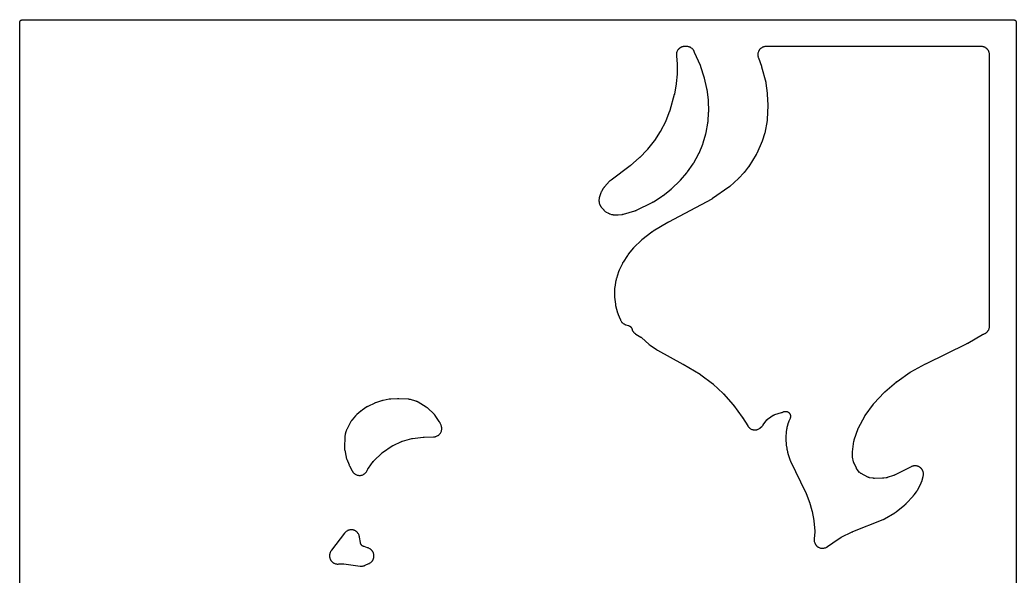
# Model space of a CAD drawing. Header units: millimetres. Extents: x 0 to 300, y 0 to 300.
# Drawn here: x -0.1 to 300, y 132.6 to 300.1 of the extents above; entities that cross this region are included whole.
import ezdxf

# ---------------------------------------------------------------- set-up
doc = ezdxf.new("R2010")
doc.units = ezdxf.units.MM
doc.layers.add('CUT', color=7, linetype='CONTINUOUS')

msp = doc.modelspace()

# ---------------------------------------------------------------- linework, layer by layer
at = {"layer": 'CUT'}
msp.add_lwpolyline([(-0.0625, 1.4375), (-0.0625, 298.5625), (-0.0625, 299.4478), (-0.0589, 299.5212), (-0.0503, 299.5794), (-0.036, 299.6365), (-0.0162, 299.6918), (0.009, 299.745), (0.0392, 299.7954), (0.0743, 299.8427), (0.1137, 299.8863), (0.1573, 299.9257), (0.2046, 299.9608), (0.255, 299.991), (0.3082, 300.0162), (0.3635, 300.036), (0.4206, 300.0503), (0.4788, 300.0589), (0.5522, 300.0625), (1.4375, 300.0625), (298.5045, 300.0625), (299.3898, 300.0625), (299.4633, 300.0589), (299.5214, 300.0503), (299.5785, 300.036), (299.6339, 300.0162), (299.687, 299.991), (299.7375, 299.9608), (299.7847, 299.9257), (299.8283, 299.8863), (299.8678, 299.8427), (299.9028, 299.7954), (299.933, 299.745), (299.9582, 299.6918), (299.978, 299.6365), (299.9923, 299.5794), (300.0009, 299.5212), (300.0045, 299.4478), (300.0045, 298.5625), (300.0045, 1.4375)], dxfattribs=at)
for points in [[(174.376, 245.3555), (174.388, 245.2693), (174.39, 245.2561), (174.422, 245.058), (174.4242, 245.0452), (174.4395, 244.9622), (174.442, 244.9495), (174.4522, 244.8998), (174.458, 244.8744), (174.4987, 244.713), (174.5136, 244.6632), (174.5681, 244.5059), (174.5771, 244.4816), (174.5851, 244.4612), (174.5956, 244.4363), (174.6676, 244.2761), (174.6792, 244.2517), (174.6919, 244.2265), (174.7051, 244.2017), (174.7936, 244.0448), (174.8235, 243.9972), (174.9263, 243.8493), (174.9429, 243.8266), (174.9763, 243.7831), (174.985, 243.772), (175.0422, 243.7009), (175.0512, 243.69), (175.7768, 242.8304), (175.7857, 242.8202), (175.8438, 242.7544), (175.8529, 242.7443), (175.8888, 242.7055), (175.9076, 242.6861), (176.0309, 242.5643), (176.071, 242.528), (176.2029, 242.4193), (176.2462, 242.3868), (176.3893, 242.289), (176.412, 242.2743), (176.4569, 242.2465), (176.4685, 242.2395), (176.5442, 242.1949), (176.5559, 242.1882), (176.9924, 241.9446), (177.0071, 241.9367), (177.1029, 241.8866), (177.1178, 241.8791), (177.1762, 241.8506), (177.2065, 241.8369), (177.4057, 241.7531), (177.4367, 241.741), (177.4979, 241.7192), (177.5136, 241.7139), (177.6165, 241.6804), (177.6324, 241.6754), (178.1555, 241.5209), (178.1703, 241.5167), (178.2664, 241.491), (178.2813, 241.4872), (178.3394, 241.4732), (178.3694, 241.4668), (178.5649, 241.4302), (178.5952, 241.4254), (178.6544, 241.4174), (178.6696, 241.4155), (178.7686, 241.4047), (178.7838, 241.4033), (179.5127, 241.3427), (179.5286, 241.3415), (179.6313, 241.3357), (179.6472, 241.335), (179.7089, 241.3332), (179.7406, 241.3331), (179.9463, 241.3377), (179.978, 241.3393), (180.0396, 241.3439), (180.0554, 241.3453), (180.1578, 241.3558), (180.1735, 241.3576), (181.3165, 241.505), (181.3272, 241.5065), (181.4021, 241.5175), (181.4132, 241.5193), (181.4622, 241.5274), (181.4857, 241.5318), (181.6316, 241.5621), (181.6541, 241.5673), (181.6928, 241.5769), (181.7033, 241.5796), (181.7756, 241.5989), (181.7873, 241.6022), (185.1472, 242.5743), (185.1598, 242.5781), (185.2412, 242.6036), (185.2537, 242.6077), (185.3024, 242.6241), (185.3271, 242.6331), (185.4863, 242.6947), (185.5106, 242.7047), (185.5576, 242.7253), (185.5696, 242.7307), (185.647, 242.7667), (185.6589, 242.7724), (190.4087, 245.1073), (190.4242, 245.1152), (190.5237, 245.1677), (190.5389, 245.176), (190.6619, 245.2456), (190.6768, 245.2543), (190.7732, 245.3125), (190.7879, 245.3217), (193.4209, 247.0182), (193.4332, 247.0263), (193.5123, 247.08), (193.5243, 247.0885), (193.6219, 247.1583), (193.6338, 247.167), (193.7101, 247.2246), (193.7217, 247.2336), (196.1393, 249.1505), (196.15, 249.1592), (196.2191, 249.2167), (196.2296, 249.2256), (196.3146, 249.2997), (196.3249, 249.3089), (196.3913, 249.3694), (196.4014, 249.3788), (198.6338, 251.5115), (198.6451, 251.5226), (198.7172, 251.5952), (198.7281, 251.6065), (198.8163, 251.7), (198.8269, 251.7116), (198.8951, 251.7879), (198.9055, 251.7998), (200.8105, 254.0468), (200.8192, 254.0573), (200.8752, 254.1265), (200.8837, 254.1373), (200.9521, 254.2257), (200.9603, 254.2367), (201.0131, 254.3084), (201.0211, 254.3195), (202.6929, 256.7018), (202.7022, 256.7155), (202.7616, 256.8053), (202.7705, 256.8192), (202.8419, 256.9339), (202.8505, 256.9481), (202.9048, 257.041), (202.913, 257.0555), (204.3248, 259.6308), (204.3321, 259.6444), (204.378, 259.7336), (204.3849, 259.7474), (204.4396, 259.8607), (204.4462, 259.8747), (204.4874, 259.9661), (204.4936, 259.9802), (205.6139, 262.6403), (205.6202, 262.656), (205.66, 262.7584), (205.6659, 262.7743), (205.7122, 262.9042), (205.7177, 262.9202), (205.7516, 263.0247), (205.7566, 263.0409), (206.5552, 265.758), (206.5595, 265.7735), (206.5864, 265.8748), (206.5903, 265.8905), (206.6205, 266.0185), (206.624, 266.0342), (206.6454, 266.1368), (206.6485, 266.1526), (207.1571, 268.9741), (207.1599, 268.9906), (207.1762, 269.0983), (207.1785, 269.1149), (207.1952, 269.2506), (207.197, 269.2672), (207.2073, 269.3757), (207.2086, 269.3924), (207.4037, 272.3158), (207.4045, 272.3295), (207.4084, 272.4185), (207.4088, 272.4322), (207.4112, 272.5441), (207.4113, 272.5578), (207.4111, 272.6469), (207.4109, 272.6607), (207.3376, 275.6182), (207.337, 275.6339), (207.3318, 275.7355), (207.3308, 275.7512), (207.321, 275.8786), (207.3196, 275.8942), (207.3091, 275.9954), (207.3073, 276.011), (206.9061, 279.0984), (206.9041, 279.1123), (206.8903, 279.2021), (206.888, 279.2159), (206.8681, 279.3282), (206.8655, 279.342), (206.8475, 279.4311), (206.8446, 279.4447), (206.1401, 282.5592), (206.1372, 282.5712), (206.1179, 282.6494), (206.1147, 282.6614), (206.0884, 282.759), (206.085, 282.7709), (206.0624, 282.8482), (206.0588, 282.8601), (205.0853, 285.9516), (205.0798, 285.9684), (205.042, 286.077), (205.036, 286.0937), (204.9846, 286.2285), (204.978, 286.245), (204.9339, 286.3512), (204.9269, 286.3674), (203.1753, 290.2578), (203.1708, 290.268), (203.1603, 290.292), (203.1559, 290.3023), (203.1506, 290.3149), (203.1463, 290.3253), (203.1365, 290.3496), (203.1323, 290.36), (203.1105, 290.4157), (203.11, 290.4169), (203.0882, 290.4724), (203.0775, 290.4979), (203.0048, 290.6599), (202.9794, 290.7102), (202.8892, 290.8695), (202.8585, 290.9182), (202.754, 291.0672), (202.7188, 291.1127), (202.6006, 291.251), (202.5611, 291.2929), (202.4302, 291.4193), (202.3869, 291.4572), (202.2445, 291.5704), (202.1978, 291.604), (202.0451, 291.7031), (201.9954, 291.7321), (201.834, 291.8161), (201.7817, 291.8402), (201.613, 291.9083), (201.5587, 291.9273), (201.3842, 291.9789), (201.3283, 291.9926), (201.1497, 292.0273), (201.0927, 292.0356), (200.9091, 292.0533), (200.8804, 292.0553), (200.8242, 292.058), (200.8099, 292.0585), (200.7163, 292.0608), (200.702, 292.061), (200.2278, 292.061), (200.2131, 292.0608), (200.118, 292.0585), (200.1034, 292.0579), (200.0463, 292.0551), (200.0171, 292.053), (199.8303, 292.0347), (199.7724, 292.0262), (199.5909, 291.9903), (199.5341, 291.9761), (199.3569, 291.9227), (199.3017, 291.9031), (199.1306, 291.8327), (199.0776, 291.8078), (198.9141, 291.721), (198.8638, 291.6911), (198.7096, 291.5888), (198.6625, 291.5541), (198.5189, 291.4373), (198.4754, 291.3981), (198.3439, 291.2679), (198.3044, 291.2247), (198.1863, 291.0822), (198.1511, 291.0354), (198.0474, 290.8821), (198.017, 290.8321), (197.9288, 290.6694), (197.9034, 290.6167), (197.8314, 290.4462), (197.8113, 290.3912), (197.7562, 290.2145), (197.7416, 290.1578), (197.704, 289.9766), (197.695, 289.9188), (197.6752, 289.7348), (197.6718, 289.6763), (197.6701, 289.4887), (197.6706, 289.4595), (197.6728, 289.4023), (197.6736, 289.3877), (197.6797, 289.2928), (197.6808, 289.2782), (197.904, 286.7613), (197.9048, 286.7515), (197.9066, 286.7284), (197.9073, 286.7186), (197.9081, 286.7065), (197.9087, 286.6966), (197.91, 286.6735), (197.9105, 286.6637), (197.911, 286.6523), (197.9113, 286.6424), (197.9121, 286.6193), (197.9124, 286.6094), (197.9127, 286.5973), (197.9128, 286.5874), (197.9131, 286.5643), (197.9132, 286.5544), (197.9143, 283.9551), (197.9142, 283.9447), (197.9139, 283.9203), (197.9138, 283.9099), (197.9135, 283.8972), (197.9132, 283.8868), (197.9123, 283.8624), (197.9119, 283.852), (197.9114, 283.84), (197.9108, 283.8296), (197.9094, 283.8053), (197.9088, 283.7949), (197.9079, 283.7822), (197.9071, 283.7718), (197.9051, 283.7476), (197.9042, 283.7372), (197.6463, 280.9496), (197.6456, 280.9424), (197.6439, 280.9254), (197.6431, 280.9181), (197.6412, 280.9008), (197.6402, 280.8918), (197.6377, 280.871), (197.6366, 280.8621), (197.6353, 280.8519), (197.6341, 280.8429), (197.6312, 280.8221), (197.6299, 280.8132), (197.6292, 280.8086), (197.6276, 280.7981), (197.6236, 280.7736), (197.6219, 280.7631), (197.1076, 277.8042), (197.1056, 277.7931), (197.1008, 277.7674), (197.0986, 277.7564), (197.096, 277.7433), (197.0938, 277.7324), (197.0884, 277.7071), (197.086, 277.6962), (197.0832, 277.6837), (197.0807, 277.6729), (197.0747, 277.6476), (197.072, 277.6368), (197.0687, 277.6236), (197.0659, 277.6128), (197.0593, 277.5877), (197.0564, 277.577), (195.7326, 272.815), (195.7294, 272.804), (195.7219, 272.7781), (195.7186, 272.7671), (195.7145, 272.7536), (195.711, 272.7426), (195.7029, 272.717), (195.6993, 272.706), (195.6951, 272.6935), (195.6913, 272.6825), (195.6825, 272.6571), (195.6786, 272.6463), (195.6738, 272.6331), (195.6698, 272.6222), (195.6603, 272.5971), (195.6562, 272.5863), (194.5017, 269.6414), (194.4971, 269.6301), (194.4864, 269.6037), (194.4817, 269.5924), (194.4759, 269.5786), (194.471, 269.5674), (194.4595, 269.5413), (194.4545, 269.5302), (194.4487, 269.5174), (194.4435, 269.5063), (194.4314, 269.4805), (194.4261, 269.4695), (194.4195, 269.4561), (194.4141, 269.4451), (194.4012, 269.4197), (194.3956, 269.4088), (192.9334, 266.6158), (192.9285, 266.6066), (192.917, 266.5852), (192.912, 266.5761), (192.9058, 266.565), (192.9007, 266.5559), (192.8887, 266.5348), (192.8835, 266.5258), (192.8775, 266.5154), (192.8722, 266.5065), (192.8597, 266.4856), (192.8543, 266.4767), (192.8476, 266.4659), (192.8421, 266.4571), (192.8292, 266.4366), (192.8235, 266.4278), (191.1218, 263.8007), (191.1158, 263.7917), (191.1019, 263.7707), (191.0958, 263.7617), (191.0884, 263.7508), (191.0822, 263.7419), (191.0678, 263.7212), (191.0615, 263.7124), (191.0542, 263.7023), (191.0479, 263.6936), (191.0329, 263.6732), (191.0264, 263.6646), (191.0185, 263.654), (191.0119, 263.6454), (190.9965, 263.6255), (190.9898, 263.617), (189.0293, 261.1473), (189.0225, 261.1388), (189.0064, 261.1191), (188.9995, 261.1106), (188.991, 261.1004), (188.9839, 261.0921), (188.9674, 261.0727), (188.9602, 261.0645), (188.952, 261.055), (188.9447, 261.0469), (188.9277, 261.0279), (188.9204, 261.0198), (188.9114, 261.01), (188.9039, 261.0021), (188.8865, 260.9835), (188.8789, 260.9756), (186.6244, 258.641), (186.6179, 258.6344), (186.6027, 258.6189), (186.5961, 258.6123), (186.588, 258.6043), (186.5814, 258.5978), (186.5659, 258.5826), (186.5592, 258.5762), (186.5514, 258.5688), (186.5446, 258.5624), (186.5288, 258.5476), (186.522, 258.5413), (186.5136, 258.5336), (186.5067, 258.5274), (186.4905, 258.5129), (186.4835, 258.5067), (183.9009, 256.2407), (183.8938, 256.2346), (183.8773, 256.2205), (183.8702, 256.2144), (183.8615, 256.2071), (183.8543, 256.2011), (183.8375, 256.1873), (183.8303, 256.1814), (183.822, 256.1746), (183.8147, 256.1688), (183.7976, 256.1553), (183.7902, 256.1496), (183.7812, 256.1426), (183.7738, 256.137), (183.7565, 256.1238), (183.749, 256.1183), (177.9974, 251.8602), (177.9862, 251.8517), (177.9136, 251.7953), (177.9026, 251.7865), (177.8598, 251.7515), (177.8383, 251.7331), (177.7015, 251.6104), (177.681, 251.591), (177.6416, 251.5522), (177.6317, 251.5422), (177.5678, 251.4761), (177.5581, 251.4658), (176.0316, 249.8106), (176.0206, 249.7982), (175.9499, 249.7172), (175.9392, 249.7046), (175.8981, 249.6549), (175.8778, 249.6288), (175.7504, 249.4558), (175.7315, 249.4286), (175.6962, 249.3746), (175.6873, 249.3606), (175.631, 249.2691), (175.6225, 249.2549), (175.1234, 248.3921), (175.1147, 248.3765), (175.0595, 248.2741), (175.0512, 248.2582), (175.0199, 248.1958), (175.0049, 248.1634), (174.9133, 247.9498), (174.9002, 247.9165), (174.8765, 247.8508), (174.8707, 247.8339), (174.8346, 247.7233), (174.8293, 247.7063), (174.4663, 246.4706), (174.4626, 246.4577), (174.44, 246.3737), (174.4367, 246.3608), (174.4242, 246.31), (174.4184, 246.2839), (174.3849, 246.1156), (174.3768, 246.0627), (174.3586, 245.8945), (174.3553, 245.8411), (174.3522, 245.6719), (174.3536, 245.6184), (174.3658, 245.4473), (174.3683, 245.4207), (174.3743, 245.3687)], [(179.0805, 219.2488), (179.0774, 219.175), (179.077, 219.1631), (179.0313, 217.0877), (179.0312, 217.0667), (179.0329, 216.9307), (179.0336, 216.9098), (179.0417, 216.7394), (179.0431, 216.7185), (179.0543, 216.583), (179.0564, 216.5622), (179.3011, 214.4905), (179.3024, 214.4801), (179.3122, 214.4076), (179.3138, 214.3968), (179.3211, 214.3494), (179.3251, 214.3267), (179.3525, 214.1853), (179.3571, 214.1636), (179.3659, 214.126), (179.3683, 214.1158), (179.3859, 214.0457), (179.3889, 214.0344), (179.9886, 211.8311), (179.9942, 211.8118), (180.0326, 211.6873), (180.0388, 211.6682), (180.0923, 211.5136), (180.0991, 211.4948), (180.1458, 211.373), (180.1533, 211.3544), (180.7268, 209.9963), (180.7309, 209.9865), (180.7402, 209.9635), (180.7442, 209.9536), (180.749, 209.9415), (180.7528, 209.9316), (180.7619, 209.9079), (180.7691, 209.8887), (180.7729, 209.8788), (180.7851, 209.8481), (180.7889, 209.8382), (180.7971, 209.817), (180.7985, 209.8134), (180.8047, 209.7974), (180.8117, 209.7803), (180.8842, 209.6103), (180.9099, 209.5573), (180.9993, 209.3942), (181.0301, 209.344), (181.1351, 209.1904), (181.1706, 209.1435), (181.2901, 209.0009), (181.3301, 208.9577), (181.4629, 208.8275), (181.507, 208.7884), (181.652, 208.6719), (181.6996, 208.6373), (181.8553, 208.5355), (181.9061, 208.5058), (182.071, 208.4197), (182.1245, 208.3951), (182.2995, 208.3246), (182.327, 208.3143), (182.3813, 208.2955), (182.3953, 208.2909), (182.4864, 208.2618), (182.5005, 208.2575), (183.2483, 208.0387), (183.2912, 208.025), (183.3692, 207.9979), (183.4526, 207.9641), (183.507, 207.9388), (183.5867, 207.8968), (183.6383, 207.8663), (183.7134, 207.8165), (183.7616, 207.781), (183.8314, 207.724), (183.8758, 207.6838), (183.9395, 207.6201), (183.9798, 207.5756), (184.0368, 207.5059), (184.0724, 207.4577), (184.1221, 207.3826), (184.1527, 207.331), (184.1947, 207.2513), (184.22, 207.197), (184.2538, 207.1135), (184.2809, 207.0356), (184.2947, 206.9927), (184.3063, 206.953), (184.3153, 206.9248), (184.3776, 206.7453), (184.3998, 206.6904), (184.4785, 206.5203), (184.506, 206.4678), (184.601, 206.3063), (184.6335, 206.2568), (184.744, 206.1055), (184.7813, 206.0594), (184.9062, 205.9197), (184.9478, 205.8776), (185.0859, 205.7509), (185.1315, 205.713), (185.2835, 205.599), (185.3076, 205.5819), (185.3556, 205.5495), (185.3679, 205.5413), (185.4491, 205.4894), (185.4616, 205.4815), (187.0189, 204.5379), (187.0287, 204.532), (187.0417, 204.5238), (187.0799, 204.4987), (187.1424, 204.4551), (187.1697, 204.4354), (187.1962, 204.4146), (187.2552, 204.3664), (187.2898, 204.3367), (187.3013, 204.3263), (187.3097, 204.3186), (189.3652, 202.4121), (189.3734, 202.4046), (189.4313, 202.3529), (189.44, 202.3452), (189.4787, 202.312), (189.4976, 202.2964), (189.6175, 202.2016), (189.6363, 202.1873), (189.6694, 202.1632), (189.6784, 202.1567), (189.7413, 202.1127), (189.7516, 202.1056), (191.7408, 200.7725), (191.752, 200.7651), (191.8254, 200.7183), (191.8368, 200.7112), (191.9303, 200.6544), (191.9418, 200.6476), (192.0173, 200.604), (192.029, 200.5975), (199.6613, 196.4175), (199.6711, 196.4121), (199.6809, 196.4067), (199.6928, 196.4), (199.7005, 196.3956), (199.7123, 196.3888), (199.718, 196.3855), (199.7218, 196.3833), (199.7316, 196.3776), (199.7357, 196.3751), (204.816, 193.3487), (204.8256, 193.343), (204.8477, 193.3294), (204.8571, 193.3236), (204.8686, 193.3164), (204.878, 193.3104), (204.8997, 193.2963), (204.909, 193.2902), (204.9197, 193.2831), (204.9289, 193.2769), (204.9503, 193.2623), (204.9594, 193.256), (204.9705, 193.2482), (204.9796, 193.2418), (205.0006, 193.2266), (205.0096, 193.2201), (208.5337, 190.6179), (208.5451, 190.6093), (208.5716, 190.5891), (208.5828, 190.5804), (208.5965, 190.5696), (208.6076, 190.5607), (208.6333, 190.5397), (208.6443, 190.5307), (208.6568, 190.5201), (208.6677, 190.5109), (208.6928, 190.4891), (208.7034, 190.4796), (208.7164, 190.468), (208.7269, 190.4584), (208.7513, 190.4359), (208.7617, 190.4261), (211.7417, 187.5784), (211.7488, 187.5716), (211.7653, 187.5555), (211.7723, 187.5486), (211.7808, 187.5401), (211.7877, 187.5331), (211.8038, 187.5167), (211.8107, 187.5096), (211.8185, 187.5014), (211.8253, 187.4943), (211.841, 187.4775), (211.8477, 187.4703), (211.8558, 187.4614), (211.8625, 187.4541), (211.8778, 187.437), (211.8844, 187.4297), (214.7448, 184.1719), (214.7511, 184.1647), (214.7657, 184.1477), (214.7719, 184.1404), (214.7795, 184.1314), (214.7856, 184.124), (214.7999, 184.1067), (214.8059, 184.0993), (214.8129, 184.0907), (214.8188, 184.0831), (214.8327, 184.0655), (214.8386, 184.058), (214.8458, 184.0487), (214.8516, 184.041), (214.8651, 184.0231), (214.8708, 184.0154), (217.4843, 180.4698), (217.4881, 180.4645), (217.497, 180.4523), (217.5008, 180.447), (217.5099, 180.4343), (217.5145, 180.4278), (217.5252, 180.4125), (217.5298, 180.4059), (217.535, 180.3983), (217.5395, 180.3917), (217.55, 180.3762), (217.5545, 180.3695), (217.5568, 180.3661), (217.5619, 180.3582), (217.574, 180.3396), (217.5791, 180.3316), (219.1749, 177.8091), (219.1829, 177.7968), (219.2355, 177.7179), (219.2438, 177.7059), (219.2767, 177.6591), (219.2941, 177.6356), (219.4092, 177.4877), (219.4473, 177.4433), (219.5746, 177.3092), (219.6168, 177.2688), (219.7565, 177.1477), (219.8025, 177.1115), (219.9534, 177.0046), (220.0027, 176.9731), (220.1632, 176.8814), (220.2153, 176.8549), (220.384, 176.7792), (220.4385, 176.7579), (220.6137, 176.699), (220.67, 176.6831), (220.8502, 176.6415), (220.9077, 176.6311), (221.0911, 176.6073), (221.1494, 176.6026), (221.3342, 176.5968), (221.3926, 176.5978), (221.5771, 176.6099), (221.6352, 176.6166), (221.8177, 176.6466), (221.8748, 176.659), (222.0535, 176.7066), (222.1092, 176.7244), (222.2823, 176.7893), (222.336, 176.8124), (222.502, 176.8938), (222.5532, 176.9221), (222.7105, 177.0193), (222.7587, 177.0524), (222.9079, 177.166), (222.9307, 177.1842), (222.9744, 177.221), (222.9855, 177.2306), (223.0567, 177.2935), (223.0675, 177.3034), (223.4649, 177.6724), (223.4752, 177.6822), (223.5413, 177.7465), (223.5514, 177.7565), (223.5902, 177.7962), (223.6096, 177.8169), (223.7323, 177.9546), (223.7507, 177.9763), (223.7856, 178.0194), (223.7944, 178.0305), (223.8507, 178.1036), (223.8592, 178.1149), (224.9757, 179.6361), (225, 179.6678), (225.0458, 179.7247), (225.0984, 179.7845), (225.1352, 179.8228), (225.193, 179.8777), (225.2331, 179.9126), (225.2955, 179.9622), (225.3546, 180.0051), (225.3874, 180.0278), (226.8721, 181.0072), (226.8813, 181.0132), (226.8957, 181.0224), (226.9196, 181.0373), (226.952, 181.0567), (226.981, 181.0733), (226.9852, 181.0756), (227.0377, 181.1023), (227.1106, 181.1363), (227.181, 181.1656), (227.2314, 181.1841), (227.2737, 181.1985), (227.2876, 181.2028), (227.2981, 181.206), (229.3492, 181.8187), (229.3623, 181.8227), (229.4468, 181.8501), (229.4597, 181.8544), (229.5101, 181.872), (229.5357, 181.8816), (229.7006, 181.9477), (229.7257, 181.9585), (229.7743, 181.9806), (229.7867, 181.9864), (229.8672, 182.0253), (229.8688, 182.0259), (229.8955, 182.0386), (229.9731, 182.0735), (230.0554, 182.1058), (230.1111, 182.1246), (230.1962, 182.1487), (230.2536, 182.162), (230.3406, 182.1776), (230.399, 182.1851), (230.4872, 182.1921), (230.546, 182.1939), (230.6344, 182.1922), (230.6931, 182.1882), (230.781, 182.1778), (230.839, 182.1681), (230.9254, 182.1492), (230.9822, 182.1338), (231.0663, 182.1064), (231.1213, 182.0855), (231.2024, 182.0501), (231.2551, 182.0239), (231.3322, 181.9807), (231.3821, 181.9494), (231.4546, 181.8989), (231.5012, 181.8628), (231.5684, 181.8054), (231.6113, 181.765), (231.6725, 181.7012), (231.7112, 181.6568), (231.7659, 181.5873), (231.8, 181.5394), (231.8476, 181.4649), (231.8768, 181.4137), (231.9169, 181.3349), (231.941, 181.2812), (231.9731, 181.1988), (231.9918, 181.143), (232.0157, 181.0579), (232.0288, 181.0005), (232.0442, 180.9134), (232.0517, 180.855), (232.0585, 180.7668), (232.0601, 180.708), (232.0582, 180.6196), (232.0541, 180.5609), (232.0436, 180.4731), (232.0337, 180.415), (232.0146, 180.3287), (231.9991, 180.2719), (231.9716, 180.1879), (231.9426, 180.1122), (231.9258, 180.0713), (231.5445, 179.2045), (231.5396, 179.1929), (231.5084, 179.1177), (231.5037, 179.1061), (231.4858, 179.0604), (231.4772, 179.0369), (231.4549, 178.972), (231.4202, 178.8836), (231.4118, 178.8607), (231.3962, 178.8158), (231.3923, 178.8043), (231.368, 178.729), (231.3643, 178.7174), (231.0268, 177.5984), (231.0227, 177.5841), (230.9971, 177.4913), (230.9934, 177.4769), (230.9794, 177.4208), (230.973, 177.3918), (230.9358, 177.2029), (230.9308, 177.1737), (230.9225, 177.1165), (230.9205, 177.1018), (230.909, 177.0062), (230.9074, 176.9914), (230.887, 176.7779), (230.8429, 176.6034), (230.8397, 176.59), (230.8197, 176.5025), (230.8168, 176.4889), (230.806, 176.4361), (230.8011, 176.4089), (230.7734, 176.2316), (230.7698, 176.2042), (230.7639, 176.1505), (230.7625, 176.1368), (230.7548, 176.0474), (230.7538, 176.0336), (230.6498, 174.3866), (230.6489, 174.3665), (230.645, 174.2358), (230.6447, 174.2157), (230.6454, 174.0516), (230.6458, 174.0315), (230.6507, 173.9008), (230.6518, 173.8807), (230.7838, 172.0289), (230.7852, 172.0122), (230.796, 171.9036), (230.7979, 171.8869), (230.8152, 171.751), (230.8176, 171.7344), (230.8345, 171.6266), (230.8373, 171.61), (230.9317, 171.0999), (230.9346, 171.0705), (230.9361, 171.0568), (230.9469, 170.9679), (230.9487, 170.9542), (230.9565, 170.9009), (230.961, 170.8737), (230.9948, 170.6978), (231.0006, 170.6709), (231.0132, 170.6185), (231.0166, 170.6052), (231.0391, 170.5201), (231.1379, 169.9867), (231.1418, 169.9673), (231.1694, 169.8415), (231.174, 169.8223), (231.2138, 169.6657), (231.219, 169.6466), (231.2548, 169.523), (231.2606, 169.504), (231.8429, 167.718), (231.8495, 167.6989), (231.8944, 167.5755), (231.9016, 167.5566), (231.9631, 167.4038), (231.971, 167.3851), (232.0241, 167.265), (232.0326, 167.2467), (236.5533, 157.8857), (236.5563, 157.8794), (236.5633, 157.8647), (236.5662, 157.8584), (236.5732, 157.8433), (236.5768, 157.8355), (236.585, 157.8173), (236.5885, 157.8095), (236.5925, 157.8005), (236.5959, 157.7926), (236.6038, 157.7742), (236.6072, 157.7663), (236.6089, 157.7622), (236.6127, 157.7529), (236.6216, 157.7309), (236.6254, 157.7215), (237.6686, 155.062), (237.6722, 155.0526), (237.6806, 155.0306), (237.6841, 155.0211), (237.6883, 155.0098), (237.6916, 155.0005), (237.6994, 154.9785), (237.7027, 154.9691), (237.7064, 154.9582), (237.7096, 154.9487), (237.7169, 154.9266), (237.72, 154.917), (237.7237, 154.9054), (237.7266, 154.8958), (237.7334, 154.8735), (237.7363, 154.8639), (238.4891, 152.2929), (238.4921, 152.2825), (238.4989, 152.258), (238.5018, 152.2474), (238.5052, 152.2346), (238.508, 152.224), (238.5142, 152.1994), (238.5168, 152.1888), (238.5198, 152.1766), (238.5223, 152.166), (238.5279, 152.1412), (238.5303, 152.1305), (238.5331, 152.1175), (238.5353, 152.1069), (238.5404, 152.0819), (238.5425, 152.0712), (239.0585, 149.3575), (239.0604, 149.3474), (239.0646, 149.3238), (239.0663, 149.3137), (239.0684, 149.3013), (239.07, 149.2911), (239.0737, 149.2675), (239.0752, 149.2573), (239.0769, 149.2456), (239.0783, 149.2354), (239.0814, 149.2116), (239.0827, 149.2015), (239.0842, 149.189), (239.0854, 149.1788), (239.0879, 149.155), (239.089, 149.1447), (239.3697, 146.2478), (239.3706, 146.2381), (239.3719, 146.223), (239.3737, 146.198), (239.3757, 146.1644), (239.3769, 146.1346), (239.3775, 146.1109), (239.3777, 146.0974), (239.3778, 146.0923), (239.3776, 146.063), (239.3761, 145.9978), (239.3743, 145.9588), (239.3735, 145.9456), (239.3728, 145.9358), (239.207, 143.7932), (239.2015, 143.722), (239.2006, 143.7073), (239.1955, 143.6117), (239.1949, 143.597), (239.1933, 143.5395), (239.1932, 143.51), (239.1972, 143.3212), (239.2013, 143.2624), (239.2235, 143.0775), (239.2334, 143.0194), (239.2736, 142.8375), (239.2891, 142.7807), (239.3469, 142.6036), (239.3679, 142.5486), (239.4429, 142.378), (239.4692, 142.3253), (239.5605, 142.163), (239.5919, 142.1131), (239.6986, 141.9604), (239.7347, 141.9139), (239.856, 141.7725), (239.8965, 141.7297), (240.031, 141.6008), (240.0755, 141.5622), (240.222, 141.4472), (240.2701, 141.4131), (240.4272, 141.313), (240.4783, 141.2838), (240.6445, 141.1996), (240.6983, 141.1756), (240.8719, 141.1081), (240.9278, 141.0894), (241.1072, 141.0393), (241.1646, 141.0262), (241.3481, 140.9939), (241.4065, 140.9865), (241.5923, 140.9724), (241.6512, 140.9708), (241.8374, 140.9749), (241.8962, 140.9791), (242.0811, 141.0014), (242.1392, 141.0114), (242.321, 141.0517), (242.3778, 141.0673), (242.5548, 141.1253), (242.6098, 141.1464), (242.7803, 141.2215), (242.833, 141.2479), (242.9975, 141.3406), (243.0228, 141.3557), (243.0715, 141.3864), (243.0839, 141.3944), (243.1636, 141.4474), (243.1758, 141.4558), (244.8048, 142.598), (247.3568, 144.264), (250.6598, 145.9037), (250.6681, 145.9078), (250.6874, 145.9171), (250.6957, 145.9211), (250.7057, 145.9258), (250.7139, 145.9296), (250.7333, 145.9385), (250.7416, 145.9423), (250.7512, 145.9466), (250.7596, 145.9502), (250.7792, 145.9587), (250.7876, 145.9623), (250.7979, 145.9667), (250.8063, 145.9702), (250.8168, 145.9745), (259.9234, 149.6061), (259.9336, 149.6102), (260.0046, 149.6401), (260.0151, 149.6446), (260.0613, 149.6651), (260.0834, 149.6754), (260.2194, 149.7424), (260.2402, 149.7531), (260.2759, 149.7724), (260.2856, 149.7778), (260.3518, 149.8153), (260.3625, 149.8215), (263.4607, 151.6598), (263.4791, 151.6712), (263.5973, 151.7472), (263.6152, 151.7592), (263.7599, 151.8598), (263.7774, 151.8725), (263.8898, 151.9568), (263.9069, 151.9701), (266.4843, 154.0531), (266.5001, 154.0663), (266.6015, 154.1542), (266.6168, 154.168), (266.7401, 154.2825), (266.755, 154.2968), (266.85, 154.3914), (266.8644, 154.4062), (269.0189, 156.7027), (269.0301, 156.715), (269.1019, 156.7959), (269.1128, 156.8085), (269.2, 156.9125), (269.2106, 156.9254), (269.2778, 157.0102), (269.2879, 157.0234), (270.0005, 157.9754), (270.008, 157.9857), (270.0564, 158.0534), (270.0638, 158.0639), (270.092, 158.1052), (270.106, 158.1266), (270.194, 158.2677), (270.207, 158.2898), (270.2316, 158.3333), (270.2378, 158.3445), (270.2772, 158.4178), (270.2831, 158.4291), (271.3676, 160.5544), (271.374, 160.5673), (271.4146, 160.6517), (271.4207, 160.6647), (271.4438, 160.716), (271.455, 160.7426), (271.5237, 160.9167), (271.5337, 160.9438), (271.5518, 160.9971), (271.5562, 161.0107), (271.5842, 161.1001), (271.5884, 161.1139), (272.0029, 162.5569), (272.0067, 162.5709), (272.0305, 162.6619), (272.034, 162.676), (272.047, 162.7311), (272.0529, 162.7594), (272.0868, 162.9419), (272.0945, 162.9993), (272.1104, 163.1818), (272.1126, 163.2396), (272.1108, 163.4227), (272.1074, 163.4806), (272.0879, 163.6626), (272.079, 163.7199), (272.042, 163.8992), (272.0276, 163.9553), (271.9736, 164.1302), (271.9538, 164.1847), (271.8832, 164.3536), (271.8583, 164.4059), (271.7716, 164.5672), (271.7418, 164.6169), (271.64, 164.7691), (271.6055, 164.8156), (271.4895, 164.9573), (271.4507, 165.0003), (271.3216, 165.1302), (271.2789, 165.1692), (271.1378, 165.286), (271.0915, 165.3208), (270.9399, 165.4234), (270.8904, 165.4535), (270.7296, 165.5411), (270.6774, 165.5663), (270.5089, 165.638), (270.4546, 165.658), (270.28, 165.7131), (270.2239, 165.7278), (270.0448, 165.7658), (269.9876, 165.775), (269.8057, 165.7956), (269.7479, 165.7993), (269.5648, 165.8022), (269.5069, 165.8003), (269.3244, 165.7855), (269.267, 165.778), (269.0867, 165.7457), (269.0303, 165.7328), (268.854, 165.6832), (268.7991, 165.6649), (268.626, 165.5977), (268.5993, 165.5865), (268.5476, 165.5635), (268.5344, 165.5575), (268.4494, 165.5171), (268.4364, 165.5108), (263.3861, 162.9639), (263.3796, 162.9607), (263.3643, 162.9531), (263.3615, 162.9518), (263.3316, 162.9378), (263.2712, 162.9109), (263.2503, 162.902), (263.2209, 162.8907), (263.1424, 162.8622), (263.1085, 162.8507), (261.1757, 162.2365), (261.1666, 162.2337), (261.1525, 162.2294), (261.1294, 162.2226), (261.0987, 162.2141), (261.0712, 162.207), (261.0491, 162.2016), (261.0364, 162.1986), (261.0317, 162.1975), (261.0043, 162.1917), (260.943, 162.1797), (260.9061, 162.1733), (260.8936, 162.1714), (260.8843, 162.17), (260.1227, 162.0618), (260.1081, 162.0599), (260.074, 162.0556), (260.0593, 162.0539), (260.0415, 162.0519), (260.0268, 162.0505), (259.9925, 162.0473), (259.9778, 162.0461), (259.961, 162.0448), (259.9463, 162.0438), (259.9119, 162.0418), (259.8972, 162.041), (259.8792, 162.0403), (259.8645, 162.0397), (259.8301, 162.0388), (259.8154, 162.0386), (257.3248, 162.0135), (257.3157, 162.0135), (257.3015, 162.0135), (257.278, 162.0138), (257.2465, 162.0146), (257.2186, 162.0158), (257.1965, 162.017), (257.1838, 162.0179), (257.1791, 162.0182), (257.1518, 162.0206), (257.091, 162.0268), (257.0547, 162.0312), (257.0424, 162.033), (257.0334, 162.0343), (255.8895, 162.2104), (255.877, 162.2124), (255.8602, 162.2152), (255.8106, 162.225), (255.7526, 162.2381), (255.6682, 162.2616), (255.5877, 162.2883), (255.5051, 162.3203), (255.4492, 162.3452), (255.4029, 162.3674), (255.388, 162.3751), (255.3768, 162.381), (253.3467, 163.4634), (253.3109, 163.4836), (253.2461, 163.5221), (253.1774, 163.5672), (253.133, 163.5993), (253.0687, 163.6506), (253.0275, 163.6866), (252.9681, 163.7435), (252.9162, 163.7981), (252.8885, 163.8285), (252.1301, 164.7015), (252.1234, 164.7093), (252.113, 164.7215), (252.0961, 164.742), (252.0739, 164.7698), (252.0546, 164.7948), (252.052, 164.7984), (252.0202, 164.8439), (251.9789, 164.9073), (251.9421, 164.969), (251.9179, 165.0136), (251.8987, 165.0511), (251.8927, 165.0634), (251.8883, 165.0727), (251.1842, 166.5706), (251.1802, 166.5792), (251.1741, 166.5926), (251.1643, 166.6148), (251.1515, 166.6448), (251.1407, 166.6716), (251.1392, 166.6754), (251.1222, 166.7234), (251.1008, 166.7893), (251.0828, 166.8526), (251.0718, 166.8978), (251.0634, 166.9355), (251.0609, 166.9478), (251.0591, 166.9571), (250.7806, 168.4319), (250.7789, 168.4411), (250.7764, 168.4553), (250.7725, 168.4789), (250.7677, 168.5106), (250.7639, 168.5388), (250.7613, 168.5613), (250.7598, 168.5741), (250.7593, 168.5789), (250.7569, 168.6068), (250.7524, 168.6688), (250.7504, 168.7061), (250.75, 168.7187), (250.7498, 168.728), (250.7295, 169.6986), (250.7294, 169.7056), (250.7292, 169.7219), (250.7292, 169.7249), (250.7294, 169.7566), (250.731, 169.8201), (250.7319, 169.8419), (250.7342, 169.8721), (250.7417, 169.9521), (250.7456, 169.9863), (251.1776, 173.2313), (251.1792, 173.2423), (251.1817, 173.2595), (251.1862, 173.2876), (251.1928, 173.3248), (251.1994, 173.3579), (251.2051, 173.3841), (251.2085, 173.3991), (251.2097, 173.4046), (251.2179, 173.4368), (251.2375, 173.508), (251.2502, 173.5504), (251.2549, 173.5646), (251.2584, 173.5751), (252.424, 176.9864), (252.4271, 176.9953), (252.4319, 177.0091), (252.4403, 177.0318), (252.4519, 177.0621), (252.4627, 177.0888), (252.4716, 177.1099), (252.4767, 177.1219), (252.4787, 177.1264), (252.4904, 177.1521), (252.5175, 177.209), (252.5345, 177.2427), (252.5404, 177.254), (252.5449, 177.2623), (254.4138, 180.7079), (254.4211, 180.7211), (254.4384, 180.7517), (254.446, 180.7648), (254.4553, 180.7807), (254.463, 180.7936), (254.4813, 180.8237), (254.4893, 180.8365), (254.4985, 180.8511), (254.5067, 180.8638), (254.526, 180.8932), (254.5344, 180.9057), (254.5447, 180.9209), (254.5533, 180.9333), (254.5736, 180.9621), (254.5824, 180.9743), (257.0328, 184.3276), (257.0404, 184.3377), (257.0582, 184.3614), (257.0659, 184.3715), (257.0754, 184.3837), (257.0832, 184.3936), (257.1016, 184.4168), (257.1096, 184.4266), (257.1188, 184.4379), (257.127, 184.4476), (257.1461, 184.4702), (257.1543, 184.4798), (257.1644, 184.4915), (257.1728, 184.501), (257.1925, 184.5231), (257.2011, 184.5325), (260.2546, 187.8515), (260.2633, 187.8608), (260.2838, 187.8825), (260.2927, 187.8917), (260.3035, 187.9029), (260.3125, 187.9119), (260.3336, 187.933), (260.3427, 187.9419), (260.3532, 187.9522), (260.3625, 187.961), (260.3841, 187.9814), (260.3935, 187.9901), (260.405, 188.0007), (260.4145, 188.0092), (260.4367, 188.029), (260.4463, 188.0375), (263.9496, 191.0701), (263.9588, 191.078), (263.9805, 191.0963), (263.9899, 191.1041), (264.0014, 191.1135), (264.0109, 191.1212), (264.0331, 191.1389), (264.0427, 191.1464), (264.0537, 191.155), (264.0634, 191.1624), (264.0861, 191.1795), (264.0959, 191.1868), (264.1078, 191.1955), (264.1177, 191.2027), (264.1409, 191.2191), (264.1508, 191.2261), (268.0926, 193.9536), (268.1024, 193.9603), (268.1253, 193.9757), (268.1352, 193.9823), (268.1473, 193.9902), (268.1572, 193.9966), (268.1805, 194.0114), (268.1906, 194.0177), (268.2022, 194.0248), (268.2123, 194.031), (268.236, 194.0451), (268.2462, 194.0512), (268.2587, 194.0584), (268.2689, 194.0643), (268.293, 194.0778), (268.3033, 194.0836), (272.7037, 196.488), (272.7153, 196.4943), (272.7273, 196.5007), (272.7314, 196.5029), (272.7413, 196.5081), (272.7455, 196.5103), (272.7504, 196.5129), (272.7547, 196.5151), (272.7646, 196.5202), (272.7683, 196.5221), (272.7764, 196.5262), (272.788, 196.532), (272.7931, 196.5345), (285.2356, 202.6603), (285.2433, 202.6641), (285.2966, 202.6913), (285.3048, 202.6956), (285.3708, 202.7306), (285.3788, 202.7349), (285.4305, 202.7633), (285.439, 202.768), (289.9166, 205.3226), (289.9263, 205.328), (289.9395, 205.3353), (289.9791, 205.356), (290.0263, 205.3792), (290.0969, 205.4102), (290.1815, 205.4431), (290.2245, 205.4585), (290.2328, 205.4613), (290.2465, 205.466), (290.3347, 205.4976), (290.3482, 205.5026), (290.4008, 205.5229), (290.4275, 205.534), (290.5966, 205.6087), (290.6482, 205.6346), (290.8072, 205.724), (290.8561, 205.7547), (291.0058, 205.859), (291.0515, 205.8943), (291.1905, 206.0125), (291.2326, 206.0519), (291.3595, 206.183), (291.3977, 206.2263), (291.5115, 206.3689), (291.5452, 206.4157), (291.6448, 206.5686), (291.6739, 206.6184), (291.7584, 206.7801), (291.7826, 206.8325), (291.8511, 207.0016), (291.8701, 207.056), (291.9221, 207.2309), (291.9358, 207.287), (291.9707, 207.4661), (291.979, 207.5232), (291.9968, 207.7073), (291.9989, 207.7361), (292.0016, 207.7924), (292.0021, 207.8068), (292.0043, 207.9006), (292.0045, 207.915), (292.0045, 207.9585), (292.0045, 289.4984), (292.0043, 289.5131), (292.002, 289.6088), (292.0014, 289.6235), (291.9986, 289.6809), (291.9965, 289.7103), (291.978, 289.8981), (291.9693, 289.9563), (291.933, 290.1389), (291.9187, 290.196), (291.8647, 290.3742), (291.8448, 290.4296), (291.7736, 290.6016), (291.7484, 290.6548), (291.6607, 290.819), (291.6304, 290.8695), (291.527, 291.0243), (291.4919, 291.0716), (291.3738, 291.2154), (291.3343, 291.2591), (291.2026, 291.3907), (291.159, 291.4302), (291.0151, 291.5483), (290.9678, 291.5834), (290.813, 291.6868), (290.7625, 291.7171), (290.5984, 291.8049), (290.5451, 291.83), (290.3732, 291.9013), (290.3177, 291.9211), (290.1396, 291.9751), (290.0825, 291.9894), (289.8999, 292.0258), (289.8417, 292.0344), (289.6538, 292.0529), (289.6245, 292.0551), (289.567, 292.0579), (289.5523, 292.0584), (289.4566, 292.0608), (289.4419, 292.061), (283.3065, 292.061), (279.9412, 292.061), (224.7664, 292.061), (224.752, 292.0608), (224.6583, 292.0585), (224.6439, 292.058), (224.5876, 292.0553), (224.5589, 292.0532), (224.3749, 292.0355), (224.3179, 292.0272), (224.139, 291.9924), (224.083, 291.9787), (223.9082, 291.9268), (223.8538, 291.9078), (223.6848, 291.8394), (223.6325, 291.8152), (223.4708, 291.731), (223.4211, 291.7019), (223.2683, 291.6025), (223.2215, 291.5688), (223.079, 291.4552), (223.0356, 291.4171), (222.9047, 291.2903), (222.8652, 291.2483), (222.747, 291.1095), (222.7117, 291.0639), (222.6074, 290.9145), (222.5767, 290.8657), (222.4872, 290.7069), (222.4613, 290.6553), (222.3874, 290.4887), (222.3666, 290.4349), (222.3091, 290.262), (222.2935, 290.2065), (222.2529, 290.0288), (222.2427, 289.972), (222.2193, 289.7913), (222.2146, 289.7338), (222.2087, 289.5516), (222.2095, 289.494), (222.2211, 289.312), (222.2275, 289.2547), (222.2564, 289.0748), (222.2683, 289.0184), (222.315, 288.8396), (222.323, 288.8119), (222.3398, 288.7581), (222.3443, 288.7444), (222.3745, 288.6557), (222.3793, 288.6421), (223.2835, 286.1783), (223.287, 286.1684), (223.2952, 286.1453), (223.2987, 286.1353), (223.3028, 286.1232), (223.3062, 286.1132), (223.3138, 286.0899), (223.317, 286.0798), (223.3207, 286.0683), (223.3238, 286.0582), (223.3309, 286.0347), (223.3338, 286.0246), (223.3374, 286.0123), (223.3403, 286.0022), (223.3468, 285.9785), (223.3496, 285.9683), (224.5749, 281.3284), (224.5784, 281.3147), (224.5863, 281.2827), (224.5896, 281.269), (224.5935, 281.2522), (224.5965, 281.2384), (224.6034, 281.2062), (224.6063, 281.1924), (224.6094, 281.1765), (224.6121, 281.1626), (224.618, 281.1302), (224.6204, 281.1163), (224.6232, 281.0993), (224.6254, 281.0853), (224.6303, 281.0527), (224.6322, 281.0388), (225.0429, 277.9612), (225.0443, 277.9507), (225.0472, 277.9263), (225.0484, 277.9158), (225.0498, 277.903), (225.0509, 277.8925), (225.0533, 277.8681), (225.0543, 277.8576), (225.0553, 277.8455), (225.0562, 277.835), (225.058, 277.8105), (225.0587, 277.7999), (225.0595, 277.7871), (225.0601, 277.7766), (225.0614, 277.752), (225.0618, 277.7415), (225.191, 274.4293), (225.1912, 274.4222), (225.1917, 274.4058), (225.1919, 274.3988), (225.1923, 274.3819), (225.1925, 274.3733), (225.1927, 274.3531), (225.1928, 274.3444), (225.1929, 274.3344), (225.1929, 274.3258), (225.1927, 274.3055), (225.1926, 274.2968), (225.1926, 274.2924), (225.1924, 274.2822), (225.1917, 274.2582), (225.1914, 274.248), (225.0337, 270.0978), (225.0334, 270.091), (225.0327, 270.0752), (225.0325, 270.0723), (225.0305, 270.0419), (225.0255, 269.9808), (225.0234, 269.9599), (225.0196, 269.931), (225.0082, 269.8544), (225.0026, 269.8216), (224.2867, 266.0122), (224.2842, 265.9993), (224.2781, 265.9693), (224.2754, 265.9564), (224.272, 265.9409), (224.2691, 265.9282), (224.2622, 265.8985), (224.2591, 265.8858), (224.2555, 265.8712), (224.2522, 265.8585), (224.2444, 265.829), (224.241, 265.8163), (224.2367, 265.801), (224.233, 265.7884), (224.2244, 265.7591), (224.2206, 265.7466), (223.6299, 263.8516), (223.626, 263.8396), (223.6169, 263.8118), (223.6129, 263.7999), (223.608, 263.7854), (223.6038, 263.7735), (223.5939, 263.7459), (223.5896, 263.7341), (223.5845, 263.7206), (223.5801, 263.7089), (223.5694, 263.6816), (223.5648, 263.6699), (223.559, 263.6557), (223.5542, 263.6441), (223.5428, 263.6171), (223.5378, 263.6056), (221.8791, 259.8288), (221.8724, 259.8139), (221.8564, 259.7793), (221.8495, 259.7646), (221.8408, 259.7467), (221.8336, 259.7321), (221.8164, 259.6981), (221.8089, 259.6836), (221.8002, 259.6671), (221.7925, 259.6528), (221.7741, 259.6195), (221.7661, 259.6053), (221.7561, 259.5881), (221.7479, 259.574), (221.7283, 259.5414), (221.7198, 259.5275), (219.4852, 255.9537), (219.4784, 255.9429), (219.4622, 255.9178), (219.4552, 255.9071), (219.4466, 255.8942), (219.4394, 255.8836), (219.4226, 255.859), (219.4153, 255.8485), (219.4068, 255.8365), (219.3993, 255.8262), (219.3818, 255.8021), (219.3742, 255.7918), (219.3648, 255.7793), (219.3571, 255.7692), (219.3389, 255.7456), (219.331, 255.7355), (218.0637, 254.1437), (218.0597, 254.1386), (218.0503, 254.127), (218.0463, 254.122), (218.0365, 254.1101), (218.0315, 254.104), (218.0197, 254.0899), (218.0146, 254.0838), (218.0087, 254.0769), (218.0035, 254.0709), (217.9914, 254.0569), (217.9862, 254.0509), (217.9835, 254.0479), (217.9773, 254.0409), (217.9627, 254.0247), (217.9565, 254.0177), (216.5128, 252.4446), (216.5063, 252.4376), (216.4912, 252.4214), (216.4846, 252.4145), (216.4768, 252.4063), (216.4702, 252.3996), (216.4549, 252.3839), (216.4483, 252.3772), (216.4406, 252.3695), (216.4339, 252.3629), (216.4182, 252.3474), (216.4114, 252.3409), (216.4031, 252.3329), (216.3963, 252.3264), (216.3802, 252.3113), (216.3733, 252.3049), (213.7519, 249.8905), (213.7403, 249.88), (213.7129, 249.8556), (213.7011, 249.8453), (213.6865, 249.8328), (213.6745, 249.8227), (213.6463, 249.7993), (213.6341, 249.7894), (213.6201, 249.7782), (213.6077, 249.7685), (213.5787, 249.7461), (213.5662, 249.7366), (213.5509, 249.7252), (213.5382, 249.7159), (213.5084, 249.6946), (213.4956, 249.6855), (208.5548, 246.271), (208.5441, 246.2637), (208.5191, 246.247), (208.5083, 246.2399), (208.4951, 246.2313), (208.4842, 246.2243), (208.4588, 246.2083), (208.4478, 246.2015), (208.4351, 246.1938), (208.4241, 246.1872), (208.3981, 246.1719), (208.387, 246.1654), (208.3733, 246.1576), (208.3621, 246.1513), (208.3357, 246.1367), (208.3244, 246.1306), (195.2956, 239.1805), (195.2899, 239.1774), (195.2503, 239.1557), (195.2442, 239.1523), (195.1951, 239.1247), (195.1891, 239.1213), (195.1506, 239.099), (195.1443, 239.0953), (190.7089, 236.4605), (190.6928, 236.4506), (190.5895, 236.3847), (190.5738, 236.3743), (190.4467, 236.2876), (190.4313, 236.2767), (190.3323, 236.2045), (190.3173, 236.1931), (187.2573, 233.8095), (187.2444, 233.7992), (187.1611, 233.7305), (187.1484, 233.7197), (187.0462, 233.6306), (187.0338, 233.6195), (186.9545, 233.5463), (186.9424, 233.5349), (185.0643, 231.7043), (185.053, 231.6931), (184.9807, 231.6187), (184.9698, 231.6071), (184.8815, 231.5114), (184.8708, 231.4996), (184.8026, 231.4215), (184.7922, 231.4094), (183.1949, 229.4812), (183.1839, 229.4675), (183.114, 229.3779), (183.1034, 229.364), (183.019, 229.249), (183.0088, 229.2348), (182.9443, 229.1413), (182.9345, 229.1267), (181.6533, 227.1506), (181.643, 227.1342), (181.5782, 227.0268), (181.5685, 227.0101), (181.4915, 226.8727), (181.4823, 226.8557), (181.4245, 226.7443), (181.4159, 226.727), (180.4563, 224.7224), (180.4479, 224.7042), (180.3957, 224.5851), (180.388, 224.5666), (180.3275, 224.4151), (180.3204, 224.3964), (180.2762, 224.274), (180.2697, 224.2551), (179.6168, 222.2377), (179.6107, 222.2177), (179.5733, 222.0867), (179.5679, 222.0665), (179.5268, 221.9007), (179.5221, 221.8803), (179.494, 221.747), (179.49, 221.7264), (179.1239, 219.6348), (179.1221, 219.6243), (179.1106, 219.5505), (179.109, 219.5395), (179.1023, 219.491), (179.0995, 219.4676), (179.0852, 219.3213), (179.0834, 219.2987), (179.081, 219.2594)], [(98.3319, 167.893), (98.3658, 167.8052), (98.3712, 167.7917), (99.067, 166.1135), (99.0721, 166.1015), (99.1063, 166.0238), (99.1117, 166.0119), (99.1568, 165.9154), (99.1624, 165.9036), (99.2, 165.8275), (99.2059, 165.8159), (99.9946, 164.301), (100.0014, 164.2883), (100.0467, 164.2063), (100.0538, 164.1938), (100.0821, 164.1452), (100.0973, 164.1206), (100.1979, 163.9658), (100.2315, 163.919), (100.345, 163.7765), (100.383, 163.7332), (100.5095, 163.6022), (100.5515, 163.5627), (100.6901, 163.4445), (100.7356, 163.4092), (100.8849, 163.3048), (100.9336, 163.2741), (101.0922, 163.1845), (101.1437, 163.1586), (101.3101, 163.0846), (101.3638, 163.0637), (101.5366, 163.006), (101.5921, 162.9904), (101.7696, 162.9496), (101.8263, 162.9394), (102.0069, 162.9157), (102.0643, 162.911), (102.2464, 162.9048), (102.304, 162.9056), (102.4858, 162.9169), (102.5431, 162.9232), (102.7229, 162.9519), (102.7793, 162.9637), (102.9556, 163.0095), (103.0107, 163.0266), (103.1818, 163.0891), (103.2349, 163.1114), (103.3992, 163.1901), (103.4499, 163.2174), (103.6059, 163.3114), (103.6538, 163.3435), (103.8001, 163.452), (103.8446, 163.4885), (103.9798, 163.6106), (104.0207, 163.6512), (104.1436, 163.7857), (104.1803, 163.83), (104.2897, 163.9757), (104.3221, 164.0233), (104.4183, 164.181), (104.4328, 164.2059), (104.4597, 164.2553), (104.4665, 164.268), (104.5094, 164.3512), (104.5159, 164.3641), (104.7314, 164.8078), (104.7359, 164.817), (104.743, 164.8312), (104.7551, 164.8545), (104.7717, 164.8854), (104.7869, 164.9127), (104.7994, 164.9341), (104.8066, 164.9462), (104.8093, 164.9507), (104.8256, 164.9767), (104.8628, 165.0339), (104.8859, 165.0676), (104.894, 165.0789), (104.9, 165.0871), (106.3548, 167.0661), (106.3602, 167.0735), (106.3688, 167.0849), (106.3831, 167.1034), (106.4027, 167.1281), (106.4204, 167.1498), (106.4347, 167.1667), (106.443, 167.1764), (106.4461, 167.1799), (106.4644, 167.2004), (106.5059, 167.2453), (106.5313, 167.2717), (106.54, 167.2804), (106.5466, 167.2869), (108.907, 169.5943), (108.9139, 169.601), (108.9247, 169.6113), (108.9427, 169.628), (108.9671, 169.6501), (108.9891, 169.6694), (109.0068, 169.6845), (109.017, 169.693), (109.0208, 169.6961), (109.0433, 169.714), (109.0939, 169.7531), (109.1248, 169.7758), (109.1354, 169.7833), (109.1432, 169.7888), (112.0626, 171.8016), (112.0706, 171.807), (112.083, 171.8154), (112.1038, 171.829), (112.1318, 171.8468), (112.157, 171.8622), (112.1772, 171.8741), (112.1887, 171.8808), (112.1931, 171.8832), (112.2185, 171.8972), (112.2755, 171.9273), (112.3101, 171.9446), (112.3219, 171.9502), (112.3306, 171.9543), (114.8977, 173.1371), (114.9059, 173.1409), (114.9188, 173.1466), (114.9401, 173.1559), (114.9689, 173.1679), (114.9946, 173.1782), (115.0151, 173.186), (115.0269, 173.1904), (115.0313, 173.1921), (115.0569, 173.201), (115.1143, 173.2201), (115.149, 173.2309), (115.1608, 173.2342), (115.1695, 173.2367), (117.9472, 174.0072), (117.9542, 174.0091), (117.9706, 174.0135), (117.9736, 174.0143), (118.0055, 174.0222), (118.0698, 174.0367), (118.0919, 174.0414), (118.1229, 174.0467), (118.2053, 174.0593), (118.2407, 174.064), (121.4535, 174.4241), (121.4632, 174.4251), (121.4858, 174.4274), (121.4956, 174.4283), (121.5072, 174.4294), (121.5168, 174.4302), (121.5393, 174.432), (121.549, 174.4327), (121.5601, 174.4334), (121.5698, 174.4341), (121.5924, 174.4354), (121.6021, 174.4359), (121.6139, 174.4364), (121.6236, 174.4368), (121.6462, 174.4376), (121.6559, 174.4379), (124.5088, 174.5102), (124.5237, 174.5108), (124.6205, 174.5157), (124.6354, 174.5166), (124.6935, 174.521), (124.7231, 174.5239), (124.9128, 174.5477), (124.9715, 174.5581), (125.1553, 174.6), (125.2127, 174.6161), (125.3915, 174.6761), (125.447, 174.6978), (125.6189, 174.7752), (125.672, 174.8024), (125.8353, 174.8965), (125.8855, 174.9288), (126.0387, 175.0386), (126.0854, 175.0757), (126.2269, 175.2002), (126.2697, 175.2418), (126.3982, 175.3797), (126.4367, 175.4253), (126.5508, 175.5753), (126.5845, 175.6245), (126.6833, 175.7851), (126.7119, 175.8374), (126.7942, 176.007), (126.8176, 176.0619), (126.8826, 176.2388), (126.9004, 176.2958), (126.9475, 176.4783), (126.9596, 176.5367), (126.9884, 176.723), (126.9945, 176.7823), (127.0047, 176.9706), (127.005, 177.0302), (126.9963, 177.2211), (126.9942, 177.2509), (126.992, 177.2739), (126.9887, 177.3012), (126.9636, 177.4786), (126.959, 177.5058), (126.9575, 177.5137), (126.9523, 177.5385), (126.9154, 177.6966), (126.9018, 177.7453), (126.8518, 177.8997), (126.8434, 177.9237), (126.8262, 177.97), (126.8217, 177.9819), (126.7914, 178.0584), (126.7866, 178.0701), (126.56, 178.6089), (126.5539, 178.6228), (126.5133, 178.7129), (126.5069, 178.7267), (126.4811, 178.7801), (126.4673, 178.8072), (126.3727, 178.9805), (126.3575, 179.0068), (126.3265, 179.0574), (126.3183, 179.0703), (126.2646, 179.1531), (126.2562, 179.1658), (125.0606, 180.9103), (125.051, 180.924), (124.9871, 181.0119), (124.9771, 181.0253), (124.9372, 181.077), (124.9161, 181.1029), (124.7742, 181.2673), (124.7516, 181.2919), (124.7063, 181.3389), (124.6945, 181.3507), (124.6169, 181.4268), (124.6048, 181.4383), (122.8024, 183.1075), (122.7914, 183.1174), (122.7194, 183.1809), (122.7082, 183.1905), (122.664, 183.2276), (122.6409, 183.246), (122.488, 183.3619), (122.464, 183.3791), (122.4164, 183.4117), (122.4041, 183.4199), (122.3235, 183.472), (122.311, 183.4799), (119.9416, 184.933), (119.9301, 184.9399), (119.8545, 184.9839), (119.8428, 184.9906), (119.7968, 185.016), (119.7729, 185.0285), (119.6184, 185.1052), (119.5691, 185.1269), (119.4083, 185.1894), (119.383, 185.1986), (119.3332, 185.2154), (119.3204, 185.2196), (119.237, 185.2457), (119.2241, 185.2496), (117.5461, 185.7338), (117.53, 185.7382), (117.4248, 185.7654), (117.4085, 185.7694), (117.3449, 185.7839), (117.3121, 185.7905), (117.098, 185.8271), (117.0648, 185.8318), (117, 185.8392), (116.9834, 185.8409), (116.8751, 185.8502), (116.8584, 185.8514), (114.1112, 186.0107), (114.0927, 186.0115), (113.9719, 186.0147), (113.9534, 186.0149), (113.8018, 186.0143), (113.7832, 186.014), (113.6626, 186.0097), (113.644, 186.0088), (111.6381, 185.8762), (111.6206, 185.8748), (111.5072, 185.864), (111.4897, 185.8621), (111.3478, 185.8443), (111.3305, 185.8419), (111.2179, 185.8245), (111.2006, 185.8215), (109.3191, 185.4735), (109.2994, 185.4696), (109.172, 185.4416), (109.1525, 185.4369), (108.994, 185.3965), (108.9746, 185.3912), (108.8494, 185.3547), (108.8302, 185.3488), (107.0658, 184.7706), (107.0472, 184.7642), (106.927, 184.7204), (106.9086, 184.7133), (106.7597, 184.6534), (106.7416, 184.6458), (106.6245, 184.5942), (106.6066, 184.586), (104.9063, 183.7689), (104.8888, 183.7602), (104.7765, 183.7016), (104.7594, 183.6923), (104.6209, 183.6143), (104.6041, 183.6045), (104.4958, 183.5388), (104.4793, 183.5284), (103.0568, 182.6007), (103.0401, 182.5894), (102.9327, 182.5141), (102.9164, 182.5022), (102.7848, 182.4032), (102.7689, 182.3908), (102.6668, 182.3084), (102.6513, 182.2955), (101.3973, 181.2122), (101.3893, 181.2051), (101.3333, 181.1549), (101.325, 181.1474), (101.2889, 181.1138), (101.2719, 181.0973), (101.1676, 180.9923), (101.1518, 180.9758), (101.1249, 180.9467), (101.1177, 180.9387), (101.0684, 180.8832), (101.0605, 180.8741), (100.0284, 179.6636), (100.018, 179.651), (99.9515, 179.5686), (99.9414, 179.5558), (99.9029, 179.5052), (99.8838, 179.4788), (99.7647, 179.3037), (99.7471, 179.2763), (99.7143, 179.2219), (99.7061, 179.2078), (99.6538, 179.1157), (99.646, 179.1014), (98.3877, 176.7347), (98.38, 176.7197), (98.3312, 176.6213), (98.3239, 176.6061), (98.2963, 176.5462), (98.283, 176.5151), (98.2024, 176.311), (98.1909, 176.2793), (98.1702, 176.2167), (98.1651, 176.2006), (98.1335, 176.0954), (98.1289, 176.0792), (97.9191, 175.3009), (97.9148, 175.2842), (97.8887, 175.175), (97.885, 175.1581), (97.8712, 175.0921), (97.8651, 175.0581), (97.832, 174.8362), (97.8279, 174.8019), (97.8218, 174.7348), (97.8205, 174.7175), (97.8135, 174.6055), (97.8127, 174.5882), (97.7019, 171.2292), (97.7016, 171.2117), (97.7011, 171.0983), (97.7013, 171.0808), (97.703, 171.0127), (97.7049, 170.9779), (97.7238, 170.752), (97.7277, 170.7173), (97.7373, 170.6499), (97.74, 170.6326), (97.7593, 170.5209), (97.7625, 170.5037), (98.1945, 168.3703), (98.1975, 168.3562), (98.2185, 168.2643), (98.2219, 168.2502), (98.2357, 168.1954), (98.2435, 168.1674), (98.2985, 167.9874), (98.3077, 167.9599), (98.3268, 167.9066)], [(93.2468, 138.1787), (93.2944, 137.9959), (93.3123, 137.9388), (93.3779, 137.7617), (93.4014, 137.7067), (93.4842, 137.537), (93.5131, 137.4846), (93.6124, 137.324), (93.6463, 137.2748), (93.7611, 137.1248), (93.7998, 137.0792), (93.9289, 136.9413), (93.9719, 136.8998), (94.1141, 136.7755), (94.161, 136.7385), (94.3149, 136.6289), (94.3653, 136.5967), (94.5293, 136.503), (94.5826, 136.476), (94.7552, 136.3991), (94.8109, 136.3775), (94.9902, 136.3182), (95.0478, 136.3022), (95.2321, 136.261), (95.291, 136.2509), (95.4786, 136.2282), (95.5382, 136.2239), (95.7271, 136.22), (95.7868, 136.2218), (95.9777, 136.2368), (96.0074, 136.2399), (96.05, 136.2454), (96.168, 136.2605), (96.1914, 136.2632), (96.2462, 136.2687), (96.2683, 136.2706), (96.2751, 136.2711), (96.2968, 136.2725), (96.3061, 136.273), (97.1386, 136.3177), (97.1492, 136.3182), (97.1657, 136.3189), (97.1928, 136.3196), (97.2292, 136.32), (97.2616, 136.3198), (97.2873, 136.3192), (97.3019, 136.3187), (97.3074, 136.3185), (97.3391, 136.3166), (97.4096, 136.3113), (97.4518, 136.307), (97.466, 136.3053), (97.4765, 136.3039), (102.4745, 135.6257), (102.4884, 135.6239), (102.5792, 135.6138), (102.5932, 135.6124), (102.6479, 135.6076), (102.676, 135.6057), (102.8561, 135.5983), (102.9123, 135.5987), (103.0898, 135.608), (103.1458, 135.6136), (103.3217, 135.6395), (103.3769, 135.6503), (103.5495, 135.6926), (103.6035, 135.7085), (103.7738, 135.7676), (103.8001, 135.7774), (103.8511, 135.7978), (103.8641, 135.8032), (103.9481, 135.8391), (103.961, 135.8448), (105.0696, 136.35), (105.083, 136.3563), (105.1702, 136.3987), (105.1836, 136.4054), (105.2353, 136.4322), (105.2614, 136.4465), (105.4266, 136.5426), (105.4766, 136.5752), (105.6293, 136.6857), (105.6758, 136.723), (105.8168, 136.8482), (105.8594, 136.8899), (105.9873, 137.0284), (106.0255, 137.0742), (106.139, 137.2247), (106.1725, 137.2741), (106.2705, 137.4351), (106.2989, 137.4875), (106.3805, 137.6575), (106.4035, 137.7125), (106.4678, 137.8897), (106.4853, 137.9468), (106.5316, 138.1295), (106.5434, 138.188), (106.5714, 138.3744), (106.5773, 138.4337), (106.5866, 138.622), (106.5866, 138.6817), (106.5772, 138.8699), (106.5712, 138.9293), (106.5432, 139.1157), (106.5314, 139.1742), (106.4849, 139.3569), (106.4674, 139.4139), (106.4031, 139.5911), (106.3799, 139.646), (106.2983, 139.816), (106.2699, 139.8684), (106.1718, 140.0294), (106.1383, 140.0787), (106.0247, 140.2292), (105.9865, 140.2749), (105.8585, 140.4134), (105.8159, 140.4551), (105.6729, 140.5819), (105.6501, 140.6012), (105.6047, 140.6376), (105.5929, 140.6468), (105.5243, 140.699), (105.4987, 140.7175), (105.4173, 140.7729), (105.4035, 140.7821), (105.3489, 140.8171), (105.3204, 140.8343), (105.1351, 140.9392), (105.0756, 140.9687), (104.8798, 141.0524), (104.8489, 141.0647), (104.788, 141.0868), (104.7723, 141.0923), (104.6698, 141.1264), (104.6539, 141.1314), (103.5884, 141.4535), (103.5426, 141.4687), (103.4596, 141.4987), (103.3707, 141.5363), (103.3131, 141.5645), (103.2288, 141.6114), (103.1745, 141.6456), (103.0957, 141.7013), (103.0453, 141.7411), (102.973, 141.8049), (102.9211, 141.8558), (102.859, 141.9233), (102.8193, 141.9711), (102.7671, 142.0406), (102.7346, 142.0885), (102.6893, 142.1627), (102.6616, 142.2135), (102.6237, 142.2917), (102.601, 142.3449), (102.5709, 142.4264), (102.5534, 142.4815), (102.5312, 142.5656), (102.5147, 142.6434), (102.5066, 142.6861), (102.2369, 144.3425), (102.2335, 144.3615), (102.2093, 144.4848), (102.2053, 144.5037), (102.1819, 144.6056), (102.1732, 144.6388), (102.1123, 144.8483), (102.0911, 144.909), (102.0201, 145.0816), (101.9945, 145.1358), (101.9054, 145.3029), (101.8746, 145.3543), (101.7693, 145.5116), (101.7335, 145.5597), (101.613, 145.7058), (101.5726, 145.75), (101.4381, 145.8833), (101.3935, 145.9233), (101.2464, 146.0426), (101.1981, 146.0779), (101.0398, 146.1819), (100.9882, 146.2123), (100.8203, 146.3), (100.7659, 146.325), (100.5902, 146.3955), (100.5336, 146.415), (100.3517, 146.4677), (100.2934, 146.4814), (100.1071, 146.5157), (100.0477, 146.5236), (99.859, 146.5391), (99.7991, 146.541), (99.6098, 146.5376), (99.55, 146.5335), (99.362, 146.5113), (99.3029, 146.5013), (99.118, 146.4604), (99.0603, 146.4445), (98.8804, 146.3854), (98.8245, 146.3639), (98.6514, 146.2871), (98.5979, 146.2601), (98.4333, 146.1665), (98.3828, 146.1343), (98.2283, 146.0247), (98.1813, 145.9876), (98.0386, 145.8632), (97.9954, 145.8216), (97.864, 145.6816), (97.8441, 145.6593), (97.8062, 145.6147), (97.7967, 145.6032), (97.7355, 145.5274), (97.7263, 145.5156), (93.8183, 140.4172), (93.8083, 140.4037), (93.7445, 140.3155), (93.7349, 140.3018), (93.658, 140.189), (93.6488, 140.175), (93.59, 140.0834), (93.5812, 140.0692), (93.576, 140.0606), (93.5685, 140.0477), (93.5204, 139.9633), (93.5132, 139.9502), (93.4856, 139.8988), (93.4721, 139.8721), (93.3901, 139.6991), (93.3672, 139.6438), (93.3037, 139.4659), (93.2864, 139.4087), (93.2409, 139.2254), (93.2294, 139.1668), (93.2023, 138.9798), (93.1967, 138.9203), (93.1883, 138.7316), (93.1887, 138.6718), (93.1992, 138.4832), (93.2054, 138.4238), (93.2346, 138.2372)]]:
    msp.add_lwpolyline(points, close=True, dxfattribs=at)

doc.saveas('drawing.dxf')
